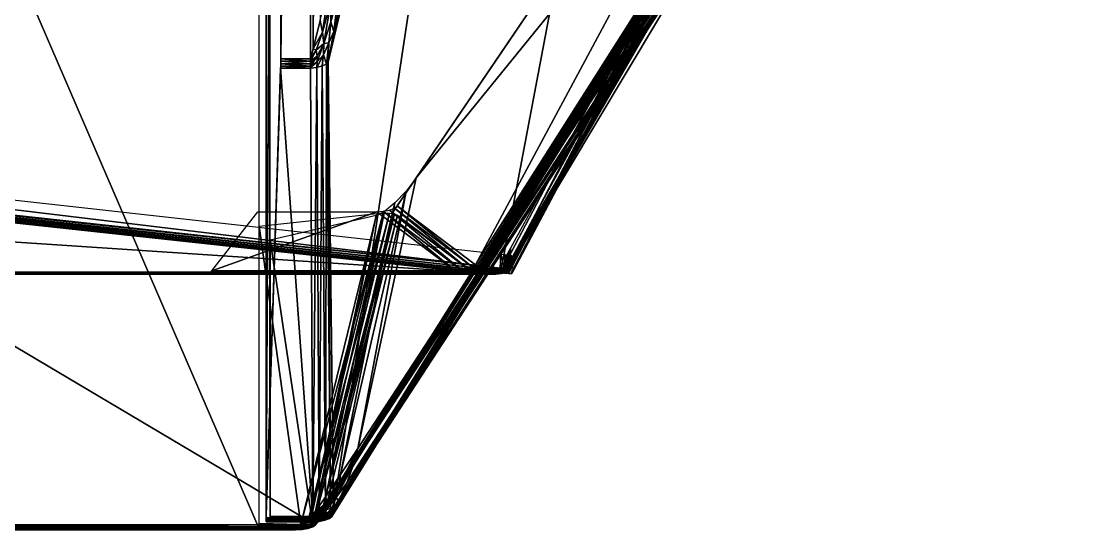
# Model space of a CAD drawing. Extents: x -683 to 86, y -225 to -3.
# Drawn here: x 47.05 to 86.01, y -225.09 to -206.26 of the extents above; entities that cross this region are included whole.
import ezdxf

# ---------------------------------------------------------------- set-up
doc = ezdxf.new("R2010")
doc.units = 0
doc.header["$MEASUREMENT"] = 0
doc.layers.get('0').update_dxf_attribs({"linetype": 'CONTINUOUS'})

msp = doc.modelspace()

# ---------------------------------------------------------------- linework, layer by layer
at = {"color": 252}
for points in [[(83.98, -114.373, 66.907), (8.074, -114.373, 91.543), (7.259, -209.347, 91.808)], [(83.98, -114.373, 66.907), (7.259, -209.347, 91.808), (64.808, -215.576, 73.13)], [(64.808, -215.576, 73.13), (83.98, -179.035, 66.907), (83.98, -114.373, 66.907)], [(83.659, -184.466, 31.889), (86.006, -179.413, 61.153), (65.117, -215.421, 66.194)], [(84.54, -179.26, 63.367), (65.165, -215.148, 66.538), (85.884, -179.371, 61.528)], [(80.405, -184.496, 28.517), (63.88, -215.277, 31.032), (60.979, -213.096, 27.906)], [(80.405, -184.496, 28.517), (83.46, -184.496, 31.516), (63.88, -215.277, 31.032)], [(83.659, -184.466, 31.889), (65.117, -215.421, 66.194), (64.032, -215.422, 31.395)], [(63.64, -215.55, 73.25), (7.622, -209.487, 91.431), (4.261, -211.61, 86.103)], [(7.622, -209.487, 91.431), (63.64, -215.55, 73.25), (63.986, -215.536, 73.228)], [(63.64, -215.55, 73.25), (4.261, -211.61, 86.103), (-63.207, -215.55, 78.981)], [(60.995, -213.441, 28.079), (63.755, -215.511, 31.045), (58.405, -224.028, 27.951)], [(64.419, -215.62, 66.416), (64.62, -215.62, 72.832), (-63.182, -215.62, 78.607)], [(36.898, -215.62, 59.987), (64.419, -215.62, 66.416), (-63.182, -215.62, 78.607)], [(36.898, -215.62, 59.987), (53.922, -215.62, 31.142), (64.419, -215.62, 66.416)], [(53.922, -215.62, 31.142), (63.317, -215.62, 31.378), (64.419, -215.62, 66.416)]]:
    msp.add_3dface(points, dxfattribs=at)
for points in [[(56.128, -224.788, 16.327), (56.129, -114.373, 16.232), (56.127, -224.771, 16.239)], [(56.127, -224.771, 16.239), (56.129, -114.373, 16.232), (56.13, -114.373, 16.136)], [(56.127, -224.771, 16.239), (56.13, -114.373, 16.136), (56.128, -224.721, 16.136)], [(56.272, -224.788, 26.812), (56.272, -114.373, 26.812), (56.128, -114.373, 16.327)], [(56.272, -224.788, 26.812), (56.128, -114.373, 16.327), (56.128, -224.788, 16.327)], [(56.128, -224.788, 16.327), (56.128, -114.373, 16.327), (56.129, -114.373, 16.232)], [(56.128, -224.721, 16.136), (56.13, -114.373, 16.136), (56.131, -114.373, 16.041)], [(56.128, -224.721, 16.136), (56.131, -114.373, 16.041), (56.13, -224.646, 16.033)], [(56.13, -224.646, 16.033), (56.131, -114.373, 16.041), (56.132, -114.373, 15.946)], [(56.13, -224.646, 16.033), (56.132, -114.373, 15.946), (56.132, -224.557, 15.946)], [(56.132, -224.557, 15.946), (56.132, -114.373, 15.946), (56.67, -114.373, 2.198)], [(56.132, -224.557, 15.946), (56.67, -114.373, 2.198), (56.67, -207.854, 2.198)], [(56.67, -207.651, 2.198), (56.67, -114.373, 2.198), (57.77, -114.373, 2.198)], [(56.67, -207.651, 2.198), (57.77, -114.373, 2.198), (57.77, -207.651, 2.198)], [(57.77, -207.651, 2.198), (57.77, -114.373, 2.198), (58.039, -114.373, 2.199)], [(57.77, -207.651, 2.198), (58.039, -114.373, 2.199), (57.874, -207.283, 2.2)], [(57.874, -207.283, 2.2), (58.039, -114.373, 2.199), (58.357, -114.373, 2.204)], [(57.874, -207.283, 2.2), (58.357, -114.373, 2.204), (58.133, -206.235, 2.204)], [(65.788, -176.977, 2.601), (58.43, -207.779, 2.388), (58.629, -206.643, 2.323)], [(65.788, -176.977, 2.601), (58.629, -206.643, 2.323), (65.669, -176.905, 2.533)], [(65.669, -176.905, 2.533), (58.629, -206.643, 2.323), (58.797, -205.3, 2.267)], [(64.965, -215.591, 73.064), (83.98, -179.035, 66.907), (64.808, -215.576, 73.13)], [(64.965, -215.591, 73.064), (84.117, -179.089, 66.849), (83.98, -179.035, 66.907)], [(65.099, -215.601, 72.979), (84.117, -179.089, 66.849), (64.965, -215.591, 73.064)], [(65.099, -215.601, 72.979), (84.227, -179.151, 66.772), (84.117, -179.089, 66.849)], [(65.191, -215.603, 72.886), (84.227, -179.151, 66.772), (65.099, -215.601, 72.979)], [(65.191, -215.603, 72.886), (84.293, -179.211, 66.689), (84.227, -179.151, 66.772)], [(65.117, -215.421, 66.194), (86.006, -179.413, 61.153), (85.999, -179.405, 61.24)], [(65.117, -215.421, 66.194), (85.999, -179.405, 61.24), (65.146, -215.36, 66.273)], [(65.146, -215.36, 66.273), (85.999, -179.405, 61.24), (85.973, -179.394, 61.342)], [(65.146, -215.36, 66.273), (85.973, -179.394, 61.342), (65.165, -215.286, 66.366)], [(84.54, -179.26, 63.367), (65.175, -214.667, 66.907), (65.165, -215.148, 66.538)], [(65.172, -215.212, 66.459), (85.884, -179.371, 61.528), (65.165, -215.148, 66.538)], [(65.165, -215.286, 66.366), (85.973, -179.394, 61.342), (85.933, -179.382, 61.443)], [(65.165, -215.286, 66.366), (85.933, -179.382, 61.443), (65.172, -215.212, 66.459)], [(65.172, -215.212, 66.459), (85.933, -179.382, 61.443), (85.884, -179.371, 61.528)], [(65.226, -215.598, 72.801), (84.293, -179.211, 66.689), (65.191, -215.603, 72.886)], [(55.868, -225.052, 27.87), (55.868, -181.176, 27.87), (36.898, -181.176, 59.987)], [(84.643, -184.504, 27.311), (58.48, -224.591, 26.624), (84.686, -184.495, 27.238)], [(84.643, -184.504, 27.311), (58.805, -224.022, 26.704), (58.48, -224.591, 26.624)], [(83.477, -184.496, 16.944), (58.564, -224.59, 16.33), (58.597, -224.52, 16.244)], [(83.477, -184.496, 16.944), (58.597, -224.52, 16.244), (83.458, -184.48, 16.858)], [(83.458, -184.48, 16.858), (58.597, -224.52, 16.244), (58.619, -224.437, 16.143)], [(83.458, -184.48, 16.858), (58.619, -224.437, 16.143), (83.405, -184.46, 16.76)], [(83.405, -184.46, 16.76), (58.619, -224.437, 16.143), (58.627, -224.352, 16.043)], [(83.327, -184.438, 16.663), (58.62, -224.279, 15.959), (83.235, -184.417, 16.584)], [(83.327, -184.438, 16.663), (58.627, -224.352, 16.043), (58.62, -224.279, 15.959)], [(83.405, -184.46, 16.76), (58.627, -224.352, 16.043), (83.327, -184.438, 16.663)], [(84.517, -184.508, 27.373), (58.805, -224.022, 26.704), (84.643, -184.504, 27.311)], [(84.517, -184.508, 27.373), (59.118, -223.345, 26.772), (58.805, -224.022, 26.704)], [(84.327, -184.507, 27.414), (59.369, -222.663, 26.817), (59.118, -223.345, 26.772)], [(84.327, -184.507, 27.414), (59.118, -223.345, 26.772), (84.517, -184.508, 27.373)], [(84.102, -184.5, 27.428), (59.521, -222.079, 26.832), (59.369, -222.663, 26.817)], [(84.102, -184.5, 27.428), (59.369, -222.663, 26.817), (84.327, -184.507, 27.414)], [(60.829, -213.316, 27.901), (60.829, -213.316, 26.812), (80.54, -184.297, 27.432)], [(60.829, -213.316, 27.901), (80.54, -184.297, 27.432), (80.54, -184.297, 28.521)], [(83.534, -184.491, 31.6), (63.949, -215.312, 31.113), (63.88, -215.277, 31.032)], [(83.534, -184.491, 31.6), (63.88, -215.277, 31.032), (83.46, -184.496, 31.516)], [(83.597, -184.484, 31.701), (64.002, -215.353, 31.21), (63.949, -215.312, 31.113)], [(83.597, -184.484, 31.701), (63.949, -215.312, 31.113), (83.534, -184.491, 31.6)], [(83.641, -184.475, 31.802), (64.031, -215.391, 31.309), (64.002, -215.353, 31.21)], [(83.641, -184.475, 31.802), (64.002, -215.353, 31.21), (83.597, -184.484, 31.701)], [(83.659, -184.466, 31.889), (64.032, -215.422, 31.395), (64.031, -215.391, 31.309)], [(83.659, -184.466, 31.889), (64.031, -215.391, 31.309), (83.641, -184.475, 31.802)], [(58.907, -203.957, 2.23), (58.797, -205.3, 2.267), (58.53, -206.284, 2.254)], [(58.907, -203.957, 2.23), (58.53, -206.284, 2.254), (58.534, -205.49, 2.227)], [(58.509, -204.666, 2.21), (58.217, -206.667, 2.22), (58.133, -206.235, 2.204)], [(58.509, -204.666, 2.21), (58.534, -205.49, 2.227), (58.217, -206.667, 2.22)], [(58.534, -205.49, 2.227), (58.268, -207.093, 2.244), (58.217, -206.667, 2.22)], [(58.534, -205.49, 2.227), (58.53, -206.284, 2.254), (58.268, -207.093, 2.244)], [(58.629, -206.643, 2.323), (58.53, -206.284, 2.254), (58.797, -205.3, 2.267)], [(57.874, -207.283, 2.2), (58.133, -206.235, 2.204), (58.217, -206.667, 2.22)], [(58.451, -207.071, 2.299), (58.268, -207.093, 2.244), (58.53, -206.284, 2.254)], [(58.629, -206.643, 2.323), (58.451, -207.071, 2.299), (58.53, -206.284, 2.254)], [(57.874, -207.283, 2.2), (58.217, -206.667, 2.22), (57.975, -207.334, 2.216)], [(57.975, -207.334, 2.216), (58.217, -206.667, 2.22), (58.268, -207.093, 2.244)], [(58.43, -207.779, 2.388), (58.451, -207.071, 2.299), (58.629, -206.643, 2.323)], [(57.975, -207.334, 2.216), (58.268, -207.093, 2.244), (58.016, -207.553, 2.238)], [(58.021, -207.763, 2.276), (58.016, -207.553, 2.238), (58.268, -207.093, 2.244)], [(58.021, -207.763, 2.276), (58.268, -207.093, 2.244), (58.254, -207.509, 2.282)], [(58.358, -207.852, 2.352), (58.254, -207.509, 2.282), (58.451, -207.071, 2.299)], [(58.451, -207.071, 2.299), (58.254, -207.509, 2.282), (58.268, -207.093, 2.244)], [(58.43, -207.779, 2.388), (58.358, -207.852, 2.352), (58.451, -207.071, 2.299)], [(57.77, -207.651, 2.198), (57.874, -207.283, 2.2), (57.975, -207.334, 2.216)], [(57.77, -207.651, 2.198), (57.975, -207.334, 2.216), (57.77, -207.74, 2.208)], [(57.77, -207.74, 2.208), (57.975, -207.334, 2.216), (58.016, -207.553, 2.238)], [(57.77, -207.932, 2.276), (57.77, -207.839, 2.235), (58.016, -207.553, 2.238)], [(57.77, -207.932, 2.276), (58.016, -207.553, 2.238), (58.021, -207.763, 2.276)], [(57.77, -207.74, 2.208), (58.016, -207.553, 2.238), (57.77, -207.839, 2.235)], [(58.001, -207.974, 2.317), (58.021, -207.763, 2.276), (58.254, -207.509, 2.282)], [(58.001, -207.974, 2.317), (58.254, -207.509, 2.282), (58.207, -207.92, 2.327)], [(58.358, -207.852, 2.352), (58.207, -207.92, 2.327), (58.254, -207.509, 2.282)], [(57.77, -208.006, 2.324), (56.665, -208.006, 2.324), (56.667, -207.932, 2.276)], [(57.77, -207.932, 2.276), (56.667, -207.932, 2.276), (56.668, -207.839, 2.235)], [(57.77, -208.006, 2.324), (56.667, -207.932, 2.276), (57.77, -207.932, 2.276)], [(57.77, -207.839, 2.235), (56.668, -207.839, 2.235), (56.669, -207.74, 2.208)], [(57.77, -207.932, 2.276), (56.668, -207.839, 2.235), (57.77, -207.839, 2.235)], [(57.77, -207.74, 2.208), (56.669, -207.74, 2.208), (56.67, -207.651, 2.198)], [(57.77, -207.839, 2.235), (56.669, -207.74, 2.208), (57.77, -207.74, 2.208)], [(57.77, -207.74, 2.208), (56.67, -207.651, 2.198), (57.77, -207.651, 2.198)], [(57.77, -208.006, 2.324), (57.77, -207.932, 2.276), (58.021, -207.763, 2.276)], [(57.77, -208.006, 2.324), (58.021, -207.763, 2.276), (58.001, -207.974, 2.317)], [(58.001, -207.974, 2.317), (58.091, -224.574, 15.978), (57.853, -224.636, 16.011)], [(58.207, -207.92, 2.327), (58.091, -224.574, 15.978), (58.001, -207.974, 2.317)], [(58.207, -207.92, 2.327), (58.321, -224.484, 15.956), (58.091, -224.574, 15.978)], [(58.358, -207.852, 2.352), (58.321, -224.484, 15.956), (58.207, -207.92, 2.327)], [(58.358, -207.852, 2.352), (58.506, -224.381, 15.95), (58.321, -224.484, 15.956)], [(58.43, -207.779, 2.388), (58.506, -224.381, 15.95), (58.358, -207.852, 2.352)], [(58.43, -207.779, 2.388), (58.62, -224.279, 15.959), (58.506, -224.381, 15.95)], [(64.8, -215.407, 73.015), (8.271, -208.609, 91.401), (7.818, -209.204, 91.608)], [(64.8, -215.407, 73.015), (64.818, -214.895, 72.655), (8.271, -208.609, 91.401)], [(7.622, -209.487, 91.431), (63.986, -215.536, 73.228), (7.723, -209.444, 91.496)], [(7.723, -209.444, 91.496), (64.328, -215.504, 73.175), (7.796, -209.375, 91.552)], [(7.723, -209.444, 91.496), (63.986, -215.536, 73.228), (64.328, -215.504, 73.175)], [(7.796, -209.375, 91.552), (64.614, -215.459, 73.101), (7.829, -209.29, 91.592)], [(7.796, -209.375, 91.552), (64.328, -215.504, 73.175), (64.614, -215.459, 73.101)], [(7.829, -209.29, 91.592), (64.8, -215.407, 73.015), (7.818, -209.204, 91.608)], [(7.829, -209.29, 91.592), (64.614, -215.459, 73.101), (64.8, -215.407, 73.015)], [(59.521, -222.079, 26.832), (61.69, -212.058, 26.824), (61.313, -212.55, 26.819)], [(59.521, -222.079, 26.832), (61.313, -212.55, 26.819), (58.888, -223.038, 26.819)], [(58.888, -223.038, 26.819), (61.313, -212.55, 26.819), (60.899, -212.989, 26.815)], [(58.888, -223.038, 26.819), (60.899, -212.989, 26.815), (58.339, -223.851, 26.81)], [(58.339, -223.851, 26.81), (60.899, -212.989, 26.815), (60.511, -213.308, 26.813)], [(54.123, -215.503, 30.8), (55.817, -213.316, 27.93), (60.225, -213.316, 27.905)], [(54.123, -215.503, 30.8), (60.225, -213.316, 27.905), (63.133, -215.507, 31.024)], [(57.417, -224.883, 27.792), (55.868, -213.85, 27.87), (60.223, -213.381, 27.897)], [(60.467, -213.366, 27.912), (57.703, -224.688, 27.796), (57.417, -224.883, 27.792)], [(60.467, -213.366, 27.912), (57.417, -224.883, 27.792), (60.223, -213.381, 27.897)], [(60.7, -213.372, 27.952), (57.703, -224.688, 27.796), (60.467, -213.366, 27.912)], [(60.7, -213.372, 27.952), (57.991, -224.458, 27.828), (57.703, -224.688, 27.796)], [(57.957, -224.395, 26.808), (60.208, -213.458, 26.812), (57.802, -224.586, 26.812)], [(58.339, -223.851, 26.81), (60.511, -213.308, 26.813), (57.957, -224.395, 26.808)], [(57.957, -224.395, 26.808), (60.511, -213.308, 26.813), (60.208, -213.458, 26.812)], [(60.885, -213.398, 28.011), (57.991, -224.458, 27.828), (60.7, -213.372, 27.952)], [(60.885, -213.398, 28.011), (58.237, -224.226, 27.883), (57.991, -224.458, 27.828)], [(60.995, -213.441, 28.079), (58.237, -224.226, 27.883), (60.885, -213.398, 28.011)], [(60.995, -213.441, 28.079), (58.405, -224.028, 27.951), (58.237, -224.226, 27.883)], [(63.133, -215.507, 31.024), (60.225, -213.316, 27.905), (60.467, -213.299, 27.904)], [(63.359, -215.474, 31.008), (60.467, -213.299, 27.904), (60.696, -213.252, 27.903)], [(63.133, -215.507, 31.024), (60.467, -213.299, 27.904), (63.359, -215.474, 31.008)], [(63.58, -215.419, 31.004), (60.696, -213.252, 27.903), (60.876, -213.18, 27.904)], [(63.359, -215.474, 31.008), (60.696, -213.252, 27.903), (63.58, -215.419, 31.004)], [(63.763, -215.35, 31.012), (60.876, -213.18, 27.904), (60.979, -213.096, 27.906)], [(63.58, -215.419, 31.004), (60.876, -213.18, 27.904), (63.763, -215.35, 31.012)], [(63.763, -215.35, 31.012), (60.979, -213.096, 27.906), (63.88, -215.277, 31.032)], [(57.417, -224.883, 27.792), (55.868, -224.848, 27.87), (55.868, -213.85, 27.87)], [(64.96, -215.404, 72.931), (64.818, -214.895, 72.655), (64.8, -215.407, 73.015)], [(64.96, -215.404, 72.931), (64.976, -214.913, 72.584), (64.818, -214.895, 72.655)], [(65.095, -215.405, 72.825), (64.976, -214.913, 72.584), (64.96, -215.404, 72.931)], [(65.095, -215.405, 72.825), (65.108, -214.928, 72.488), (64.976, -214.913, 72.584)], [(65.02, -215.417, 66.816), (65.034, -214.941, 67.181), (65.223, -214.941, 72.279)], [(65.02, -215.417, 66.816), (65.223, -214.941, 72.279), (65.212, -215.417, 72.616)], [(65.034, -214.941, 67.181), (65.02, -215.417, 66.816), (65.03, -215.355, 66.751)], [(65.034, -214.941, 67.181), (65.03, -215.355, 66.751), (65.042, -214.92, 67.085)], [(65.042, -214.92, 67.085), (65.03, -215.355, 66.751), (65.061, -215.282, 66.676)], [(65.042, -214.92, 67.085), (65.061, -215.282, 66.676), (65.072, -214.861, 66.999)], [(65.072, -214.861, 66.999), (65.061, -215.282, 66.676), (65.108, -215.209, 66.601)], [(65.072, -214.861, 66.999), (65.108, -215.209, 66.601), (65.119, -214.772, 66.937)], [(65.183, -215.409, 72.714), (65.108, -214.928, 72.488), (65.095, -215.405, 72.825)], [(65.119, -214.772, 66.937), (65.108, -215.209, 66.601), (65.165, -215.148, 66.538)], [(65.183, -215.409, 72.714), (65.195, -214.938, 72.38), (65.108, -214.928, 72.488)], [(65.119, -214.772, 66.937), (65.165, -215.148, 66.538), (65.175, -214.667, 66.907)], [(65.212, -215.417, 72.616), (65.195, -214.938, 72.38), (65.183, -215.409, 72.714)], [(65.212, -215.417, 72.616), (65.223, -214.941, 72.279), (65.195, -214.938, 72.38)], [(63.359, -215.474, 31.008), (63.58, -215.419, 31.004), (63.653, -215.474, 31.103)], [(63.763, -215.35, 31.012), (63.653, -215.474, 31.103), (63.58, -215.419, 31.004)], [(63.763, -215.35, 31.012), (63.816, -215.401, 31.11), (63.653, -215.474, 31.103)], [(63.816, -215.401, 31.11), (63.713, -215.519, 31.201), (63.653, -215.474, 31.103)], [(63.816, -215.401, 31.11), (63.874, -215.444, 31.205), (63.713, -215.519, 31.201)], [(63.88, -215.277, 31.032), (63.816, -215.401, 31.11), (63.763, -215.35, 31.012)], [(63.88, -215.277, 31.032), (63.949, -215.312, 31.113), (63.816, -215.401, 31.11)], [(63.949, -215.312, 31.113), (63.874, -215.444, 31.205), (63.816, -215.401, 31.11)], [(63.949, -215.312, 31.113), (64.002, -215.353, 31.21), (63.874, -215.444, 31.205)], [(64.031, -215.391, 31.309), (63.874, -215.444, 31.205), (64.002, -215.353, 31.21)], [(64.031, -215.391, 31.309), (63.903, -215.474, 31.299), (63.874, -215.444, 31.205)], [(64.032, -215.422, 31.395), (63.903, -215.474, 31.299), (64.031, -215.391, 31.309)], [(64.8, -215.407, 73.015), (64.614, -215.459, 73.101), (64.803, -215.472, 73)], [(64.8, -215.407, 73.015), (64.803, -215.472, 73), (64.96, -215.404, 72.931)], [(64.96, -215.404, 72.931), (64.803, -215.472, 73), (64.984, -215.482, 72.895)], [(64.96, -215.404, 72.931), (64.984, -215.482, 72.895), (65.095, -215.405, 72.825)], [(65.02, -215.417, 66.816), (64.972, -215.495, 66.724), (64.981, -215.449, 66.639)], [(65.165, -215.495, 72.665), (64.972, -215.495, 66.724), (65.02, -215.417, 66.816)], [(65.09, -215.31, 66.507), (65.024, -215.39, 66.567), (64.981, -215.48, 66.467)], [(65.09, -215.31, 66.507), (64.981, -215.48, 66.467), (65.069, -215.392, 66.413)], [(65.02, -215.417, 66.816), (64.981, -215.449, 66.639), (65.03, -215.355, 66.751)], [(65.03, -215.355, 66.751), (64.981, -215.449, 66.639), (65.024, -215.39, 66.567)], [(64.981, -215.449, 66.639), (64.981, -215.48, 66.467), (65.024, -215.39, 66.567)], [(65.04, -215.451, 66.328), (65.069, -215.392, 66.413), (64.981, -215.48, 66.467)], [(65.183, -215.409, 72.714), (65.095, -215.405, 72.825), (64.984, -215.482, 72.895)], [(65.183, -215.409, 72.714), (64.984, -215.482, 72.895), (65.084, -215.49, 72.784)], [(65.165, -215.495, 72.665), (65.02, -215.417, 66.816), (65.212, -215.417, 72.616)], [(65.108, -215.209, 66.601), (65.061, -215.282, 66.676), (65.024, -215.39, 66.567)], [(65.108, -215.209, 66.601), (65.024, -215.39, 66.567), (65.09, -215.31, 66.507)], [(65.03, -215.355, 66.751), (65.024, -215.39, 66.567), (65.061, -215.282, 66.676)], [(65.117, -215.421, 66.194), (65.146, -215.36, 66.273), (65.04, -215.451, 66.328)], [(65.146, -215.36, 66.273), (65.069, -215.392, 66.413), (65.04, -215.451, 66.328)], [(65.172, -215.212, 66.459), (65.09, -215.31, 66.507), (65.069, -215.392, 66.413)], [(65.172, -215.212, 66.459), (65.069, -215.392, 66.413), (65.165, -215.286, 66.366)], [(65.146, -215.36, 66.273), (65.165, -215.286, 66.366), (65.069, -215.392, 66.413)], [(65.212, -215.417, 72.616), (65.183, -215.409, 72.714), (65.084, -215.49, 72.784)], [(65.212, -215.417, 72.616), (65.084, -215.49, 72.784), (65.165, -215.495, 72.665)], [(65.165, -215.148, 66.538), (65.108, -215.209, 66.601), (65.09, -215.31, 66.507)], [(65.165, -215.148, 66.538), (65.09, -215.31, 66.507), (65.172, -215.212, 66.459)], [(-63.2, -215.577, 78.897), (63.64, -215.55, 73.25), (-63.207, -215.55, 78.981)], [(-63.2, -215.577, 78.897), (63.865, -215.577, 73.156), (63.64, -215.55, 73.25)], [(-63.193, -215.599, 78.797), (64.131, -215.599, 73.043), (63.865, -215.577, 73.156)], [(-63.187, -215.615, 78.695), (64.131, -215.599, 73.043), (-63.193, -215.599, 78.797)], [(-63.187, -215.615, 78.695), (64.396, -215.615, 72.93), (64.131, -215.599, 73.043)], [(-63.182, -215.62, 78.607), (64.396, -215.615, 72.93), (-63.187, -215.615, 78.695)], [(-63.182, -215.62, 78.607), (64.62, -215.62, 72.832), (64.396, -215.615, 72.93)], [(63.317, -215.62, 31.378), (53.922, -215.62, 31.142), (53.971, -215.611, 31.058)], [(63.276, -215.611, 31.292), (53.971, -215.611, 31.058), (54.027, -215.586, 30.964)], [(63.317, -215.62, 31.378), (53.971, -215.611, 31.058), (63.276, -215.611, 31.292)], [(63.226, -215.587, 31.194), (54.027, -215.586, 30.964), (54.08, -215.548, 30.873)], [(63.276, -215.611, 31.292), (54.027, -215.586, 30.964), (63.226, -215.587, 31.194)], [(63.176, -215.55, 31.1), (54.08, -215.548, 30.873), (54.123, -215.503, 30.8)], [(63.226, -215.587, 31.194), (54.08, -215.548, 30.873), (63.176, -215.55, 31.1)], [(63.176, -215.55, 31.1), (54.123, -215.503, 30.8), (63.133, -215.507, 31.024)], [(63.78, -215.62, 31.398), (57.958, -224.903, 28.027), (58.108, -224.705, 28.008)], [(63.78, -215.62, 31.398), (58.108, -224.705, 28.008), (63.815, -215.612, 31.311)], [(63.815, -215.612, 31.311), (58.108, -224.705, 28.008), (58.246, -224.47, 27.987)], [(63.815, -215.612, 31.311), (58.246, -224.47, 27.987), (63.822, -215.588, 31.213)], [(63.822, -215.588, 31.213), (58.246, -224.47, 27.987), (58.351, -224.232, 27.967)], [(63.822, -215.588, 31.213), (58.351, -224.232, 27.967), (63.801, -215.553, 31.12)], [(63.801, -215.553, 31.12), (58.351, -224.232, 27.967), (58.405, -224.028, 27.951)], [(63.801, -215.553, 31.12), (58.405, -224.028, 27.951), (63.755, -215.511, 31.045)], [(63.133, -215.507, 31.024), (63.359, -215.474, 31.008), (63.431, -215.519, 31.104)], [(63.133, -215.507, 31.024), (63.431, -215.519, 31.104), (63.176, -215.55, 31.1)], [(63.176, -215.55, 31.1), (63.431, -215.519, 31.104), (63.486, -215.561, 31.197)], [(63.176, -215.55, 31.1), (63.486, -215.561, 31.197), (63.226, -215.587, 31.194)], [(63.276, -215.611, 31.292), (63.226, -215.587, 31.194), (63.486, -215.561, 31.197)], [(63.276, -215.611, 31.292), (63.486, -215.561, 31.197), (63.527, -215.584, 31.29)], [(63.317, -215.62, 31.378), (63.276, -215.611, 31.292), (63.527, -215.584, 31.29)], [(63.317, -215.62, 31.378), (63.527, -215.584, 31.29), (63.552, -215.605, 31.382)], [(64.419, -215.62, 66.416), (63.317, -215.62, 31.378), (63.552, -215.605, 31.382)], [(63.359, -215.474, 31.008), (63.653, -215.474, 31.103), (63.431, -215.519, 31.104)], [(63.431, -215.519, 31.104), (63.653, -215.474, 31.103), (63.713, -215.519, 31.201)], [(63.431, -215.519, 31.104), (63.713, -215.519, 31.201), (63.486, -215.561, 31.197)], [(63.527, -215.584, 31.29), (63.486, -215.561, 31.197), (63.713, -215.519, 31.201)], [(63.527, -215.584, 31.29), (63.713, -215.519, 31.201), (63.748, -215.545, 31.295)], [(63.552, -215.605, 31.382), (63.527, -215.584, 31.29), (63.748, -215.545, 31.295)], [(63.552, -215.605, 31.382), (63.748, -215.545, 31.295), (63.77, -215.562, 31.386)], [(64.651, -215.605, 66.365), (63.552, -215.605, 31.382), (63.77, -215.562, 31.386)], [(64.419, -215.62, 66.416), (63.552, -215.605, 31.382), (64.651, -215.605, 66.365)], [(63.64, -215.55, 73.25), (64.265, -215.558, 73.113), (63.986, -215.536, 73.228)], [(63.64, -215.55, 73.25), (63.865, -215.577, 73.156), (64.265, -215.558, 73.113)], [(63.903, -215.474, 31.299), (63.713, -215.519, 31.201), (63.874, -215.444, 31.205)], [(63.903, -215.474, 31.299), (63.748, -215.545, 31.295), (63.713, -215.519, 31.201)], [(63.939, -215.498, 31.391), (63.748, -215.545, 31.295), (63.903, -215.474, 31.299)], [(63.939, -215.498, 31.391), (63.77, -215.562, 31.386), (63.748, -215.545, 31.295)], [(64.865, -215.562, 66.304), (63.77, -215.562, 31.386), (63.939, -215.498, 31.391)], [(64.651, -215.605, 66.365), (63.77, -215.562, 31.386), (64.865, -215.562, 66.304)], [(63.865, -215.577, 73.156), (64.502, -215.58, 73.004), (64.265, -215.558, 73.113)], [(63.865, -215.577, 73.156), (64.131, -215.599, 73.043), (64.502, -215.58, 73.004)], [(64.032, -215.422, 31.395), (63.939, -215.498, 31.391), (63.903, -215.474, 31.299)], [(64.865, -215.562, 66.304), (63.939, -215.498, 31.391), (65.029, -215.497, 66.244)], [(63.986, -215.536, 73.228), (64.589, -215.527, 73.067), (64.328, -215.504, 73.175)], [(63.986, -215.536, 73.228), (64.265, -215.558, 73.113), (64.589, -215.527, 73.067)], [(65.029, -215.497, 66.244), (64.032, -215.422, 31.395), (65.117, -215.421, 66.194)], [(64.396, -215.615, 72.93), (64.502, -215.58, 73.004), (64.131, -215.599, 73.043)], [(64.265, -215.558, 73.113), (64.808, -215.546, 72.957), (64.589, -215.527, 73.067)], [(64.265, -215.558, 73.113), (64.502, -215.58, 73.004), (64.808, -215.546, 72.957)], [(64.614, -215.459, 73.101), (64.328, -215.504, 73.175), (64.589, -215.527, 73.067)], [(64.396, -215.615, 72.93), (64.688, -215.591, 72.892), (64.502, -215.58, 73.004)], [(64.62, -215.62, 72.832), (64.688, -215.591, 72.892), (64.396, -215.615, 72.93)], [(64.419, -215.62, 66.416), (64.651, -215.605, 66.365), (64.793, -215.573, 66.446)], [(64.419, -215.62, 66.416), (64.793, -215.573, 66.446), (64.647, -215.605, 66.507)], [(64.62, -215.62, 72.832), (64.419, -215.62, 66.416), (64.647, -215.605, 66.507)], [(64.688, -215.591, 72.892), (64.808, -215.546, 72.957), (64.502, -215.58, 73.004)], [(64.614, -215.459, 73.101), (64.589, -215.527, 73.067), (64.803, -215.472, 73)], [(64.803, -215.472, 73), (64.589, -215.527, 73.067), (64.808, -215.546, 72.957)], [(64.62, -215.62, 72.832), (64.845, -215.605, 72.782), (64.688, -215.591, 72.892)], [(64.62, -215.62, 72.832), (64.647, -215.605, 66.507), (64.845, -215.605, 72.782)], [(64.647, -215.605, 66.507), (64.793, -215.573, 66.446), (64.907, -215.53, 66.537)], [(64.647, -215.605, 66.507), (64.907, -215.53, 66.537), (64.841, -215.561, 66.615)], [(64.845, -215.605, 72.782), (64.647, -215.605, 66.507), (64.841, -215.561, 66.615)], [(64.651, -215.605, 66.365), (64.865, -215.562, 66.304), (64.926, -215.53, 66.382)], [(64.651, -215.605, 66.365), (64.926, -215.53, 66.382), (64.793, -215.573, 66.446)], [(64.688, -215.591, 72.892), (64.943, -215.555, 72.841), (64.808, -215.546, 72.957)], [(64.845, -215.605, 72.782), (64.943, -215.555, 72.841), (64.688, -215.591, 72.892)], [(64.793, -215.573, 66.446), (64.926, -215.53, 66.382), (64.981, -215.48, 66.467)], [(64.793, -215.573, 66.446), (64.981, -215.48, 66.467), (64.907, -215.53, 66.537)], [(64.803, -215.472, 73), (64.808, -215.546, 72.957), (64.984, -215.482, 72.895)], [(65.084, -215.49, 72.784), (64.984, -215.482, 72.895), (64.808, -215.546, 72.957)], [(65.084, -215.49, 72.784), (64.808, -215.546, 72.957), (64.943, -215.555, 72.841)], [(64.972, -215.495, 66.724), (64.841, -215.561, 66.615), (64.907, -215.53, 66.537)], [(65.036, -215.561, 72.724), (64.841, -215.561, 66.615), (64.972, -215.495, 66.724)], [(64.845, -215.605, 72.782), (64.841, -215.561, 66.615), (65.036, -215.561, 72.724)], [(64.845, -215.605, 72.782), (65.036, -215.561, 72.724), (64.943, -215.555, 72.841)], [(65.029, -215.497, 66.244), (64.926, -215.53, 66.382), (64.865, -215.562, 66.304)], [(64.972, -215.495, 66.724), (64.907, -215.53, 66.537), (64.981, -215.449, 66.639)], [(64.981, -215.449, 66.639), (64.907, -215.53, 66.537), (64.981, -215.48, 66.467)], [(65.029, -215.497, 66.244), (65.04, -215.451, 66.328), (64.926, -215.53, 66.382)], [(65.04, -215.451, 66.328), (64.981, -215.48, 66.467), (64.926, -215.53, 66.382)], [(65.165, -215.495, 72.665), (65.084, -215.49, 72.784), (64.943, -215.555, 72.841)], [(65.165, -215.495, 72.665), (64.943, -215.555, 72.841), (65.036, -215.561, 72.724)], [(65.036, -215.561, 72.724), (64.972, -215.495, 66.724), (65.165, -215.495, 72.665)], [(65.117, -215.421, 66.194), (65.04, -215.451, 66.328), (65.029, -215.497, 66.244)], [(59.521, -222.079, 26.832), (58.888, -223.038, 26.819), (58.819, -223.473, 26.799)], [(59.521, -222.079, 26.832), (58.819, -223.473, 26.799), (59.369, -222.663, 26.817)], [(59.369, -222.663, 26.817), (58.819, -223.473, 26.799), (58.727, -223.885, 26.764)], [(59.369, -222.663, 26.817), (58.727, -223.885, 26.764), (59.118, -223.345, 26.772)], [(58.888, -223.038, 26.819), (58.339, -223.851, 26.81), (58.366, -224.096, 26.792)], [(58.888, -223.038, 26.819), (58.366, -224.096, 26.792), (58.819, -223.473, 26.799)], [(58.819, -223.473, 26.799), (58.366, -224.096, 26.792), (58.364, -224.328, 26.759)], [(58.819, -223.473, 26.799), (58.364, -224.328, 26.759), (58.727, -223.885, 26.764)], [(58.805, -224.022, 26.704), (59.118, -223.345, 26.772), (58.727, -223.885, 26.764)], [(57.957, -224.395, 26.808), (58.366, -224.096, 26.792), (58.339, -223.851, 26.81)], [(58.563, -224.281, 26.701), (58.727, -223.885, 26.764), (58.364, -224.328, 26.759)], [(58.805, -224.022, 26.704), (58.727, -223.885, 26.764), (58.563, -224.281, 26.701)], [(58.237, -224.226, 27.883), (58.137, -224.472, 27.898), (57.914, -224.672, 27.843)], [(58.237, -224.226, 27.883), (57.914, -224.672, 27.843), (57.991, -224.458, 27.828)], [(57.957, -224.395, 26.808), (58.046, -224.448, 26.79), (58.366, -224.096, 26.792)], [(58.04, -224.679, 26.696), (58.304, -224.536, 26.698), (58.364, -224.328, 26.759)], [(58.04, -224.679, 26.696), (58.364, -224.328, 26.759), (58.059, -224.577, 26.757)], [(58.046, -224.448, 26.79), (58.364, -224.328, 26.759), (58.366, -224.096, 26.792)], [(58.046, -224.448, 26.79), (58.059, -224.577, 26.757), (58.364, -224.328, 26.759)], [(58.351, -224.232, 27.967), (58.246, -224.47, 27.987), (58.053, -224.678, 27.923)], [(58.351, -224.232, 27.967), (58.053, -224.678, 27.923), (58.137, -224.472, 27.898)], [(58.405, -224.028, 27.951), (58.351, -224.232, 27.967), (58.137, -224.472, 27.898)], [(58.405, -224.028, 27.951), (58.137, -224.472, 27.898), (58.237, -224.226, 27.883)], [(58.385, -224.666, 26.623), (58.563, -224.281, 26.701), (58.304, -224.536, 26.698)], [(58.563, -224.281, 26.701), (58.364, -224.328, 26.759), (58.304, -224.536, 26.698)], [(58.48, -224.591, 26.624), (58.563, -224.281, 26.701), (58.385, -224.666, 26.623)], [(58.48, -224.591, 26.624), (58.805, -224.022, 26.704), (58.563, -224.281, 26.701)], [(58.627, -224.352, 16.043), (58.619, -224.437, 16.143), (58.481, -224.555, 16.143)], [(58.627, -224.352, 16.043), (58.481, -224.555, 16.143), (58.485, -224.475, 16.048)], [(58.62, -224.279, 15.959), (58.627, -224.352, 16.043), (58.485, -224.475, 16.048)], [(58.62, -224.279, 15.959), (58.485, -224.475, 16.048), (58.506, -224.381, 15.95)], [(56.128, -224.694, 16.073), (57.852, -224.744, 16.155), (56.127, -224.744, 16.155)], [(56.127, -224.744, 16.155), (57.852, -224.744, 16.155), (57.852, -224.777, 16.244)], [(56.127, -224.744, 16.155), (57.852, -224.777, 16.244), (56.127, -224.777, 16.244)], [(56.13, -224.636, 16.011), (57.853, -224.694, 16.073), (56.128, -224.694, 16.073)], [(56.128, -224.694, 16.073), (57.853, -224.694, 16.073), (57.852, -224.744, 16.155)], [(56.13, -224.636, 16.011), (57.853, -224.636, 16.011), (57.853, -224.694, 16.073)], [(56.271, -224.773, 26.694), (57.771, -224.773, 26.694), (57.782, -224.729, 26.756)], [(56.271, -224.773, 26.694), (57.782, -224.729, 26.756), (56.272, -224.729, 26.756)], [(56.272, -224.663, 26.797), (57.793, -224.663, 26.797), (57.802, -224.586, 26.812)], [(56.272, -224.663, 26.797), (57.802, -224.586, 26.812), (56.272, -224.586, 26.812)], [(56.272, -224.729, 26.756), (57.782, -224.729, 26.756), (57.793, -224.663, 26.797)], [(56.272, -224.729, 26.756), (57.793, -224.663, 26.797), (56.272, -224.663, 26.797)], [(57.417, -224.883, 27.792), (57.703, -224.688, 27.796), (57.643, -224.828, 27.821)], [(57.703, -224.688, 27.796), (57.914, -224.672, 27.843), (57.643, -224.828, 27.821)], [(57.643, -224.828, 27.821), (57.914, -224.672, 27.843), (57.836, -224.852, 27.874)], [(57.703, -224.688, 27.796), (57.991, -224.458, 27.828), (57.914, -224.672, 27.843)], [(57.762, -224.788, 26.621), (57.997, -224.773, 26.622), (58.04, -224.679, 26.696)], [(57.762, -224.788, 26.621), (58.04, -224.679, 26.696), (57.771, -224.773, 26.694)], [(57.771, -224.773, 26.694), (58.04, -224.679, 26.696), (58.059, -224.577, 26.757)], [(57.771, -224.773, 26.694), (58.059, -224.577, 26.757), (57.782, -224.729, 26.756)], [(57.793, -224.663, 26.797), (57.782, -224.729, 26.756), (58.059, -224.577, 26.757)], [(57.802, -224.586, 26.812), (57.793, -224.663, 26.797), (58.046, -224.448, 26.79)], [(57.793, -224.663, 26.797), (58.059, -224.577, 26.757), (58.046, -224.448, 26.79)], [(57.802, -224.586, 26.812), (58.046, -224.448, 26.79), (57.957, -224.395, 26.808)], [(58.137, -224.472, 27.898), (58.053, -224.678, 27.923), (57.836, -224.852, 27.874)], [(58.137, -224.472, 27.898), (57.836, -224.852, 27.874), (57.914, -224.672, 27.843)], [(57.947, -224.839, 27.967), (57.836, -224.852, 27.874), (58.053, -224.678, 27.923)], [(57.853, -224.694, 16.073), (58.098, -224.709, 16.149), (57.852, -224.744, 16.155)], [(57.852, -224.777, 16.244), (57.852, -224.744, 16.155), (58.098, -224.709, 16.149)], [(57.852, -224.777, 16.244), (58.098, -224.709, 16.149), (58.096, -224.745, 16.238)], [(57.852, -224.788, 16.327), (57.852, -224.777, 16.244), (58.096, -224.745, 16.238)], [(57.852, -224.788, 16.327), (58.096, -224.745, 16.238), (58.086, -224.773, 16.328)], [(57.853, -224.636, 16.011), (58.091, -224.574, 15.978), (58.099, -224.644, 16.064)], [(57.853, -224.636, 16.011), (58.099, -224.644, 16.064), (57.853, -224.694, 16.073)], [(57.853, -224.694, 16.073), (58.099, -224.644, 16.064), (58.098, -224.709, 16.149)], [(58.108, -224.705, 28.008), (57.947, -224.839, 27.967), (58.053, -224.678, 27.923)], [(57.958, -224.903, 28.027), (57.947, -224.839, 27.967), (58.108, -224.705, 28.008)], [(57.997, -224.773, 26.622), (58.216, -224.73, 26.623), (58.304, -224.536, 26.698)], [(57.997, -224.773, 26.622), (58.304, -224.536, 26.698), (58.04, -224.679, 26.696)], [(58.304, -224.73, 16.328), (58.216, -224.73, 26.623), (57.997, -224.773, 26.622)], [(58.304, -224.73, 16.328), (57.997, -224.773, 26.622), (58.086, -224.773, 16.328)], [(58.108, -224.705, 28.008), (58.053, -224.678, 27.923), (58.246, -224.47, 27.987)], [(58.086, -224.773, 16.328), (58.096, -224.745, 16.238), (58.311, -224.699, 16.237)], [(58.086, -224.773, 16.328), (58.311, -224.699, 16.237), (58.304, -224.73, 16.328)], [(58.091, -224.574, 15.978), (58.321, -224.484, 15.956), (58.319, -224.576, 16.051)], [(58.091, -224.574, 15.978), (58.319, -224.576, 16.051), (58.099, -224.644, 16.064)], [(58.096, -224.745, 16.238), (58.098, -224.709, 16.149), (58.316, -224.653, 16.145)], [(58.096, -224.745, 16.238), (58.316, -224.653, 16.145), (58.311, -224.699, 16.237)], [(58.099, -224.644, 16.064), (58.316, -224.653, 16.145), (58.098, -224.709, 16.149)], [(58.099, -224.644, 16.064), (58.319, -224.576, 16.051), (58.316, -224.653, 16.145)], [(58.385, -224.666, 26.623), (58.304, -224.536, 26.698), (58.216, -224.73, 26.623)], [(58.472, -224.666, 16.329), (58.385, -224.666, 26.623), (58.216, -224.73, 26.623)], [(58.472, -224.666, 16.329), (58.216, -224.73, 26.623), (58.304, -224.73, 16.328)], [(58.472, -224.666, 16.329), (58.304, -224.73, 16.328), (58.311, -224.699, 16.237)], [(58.472, -224.666, 16.329), (58.311, -224.699, 16.237), (58.468, -224.616, 16.237)], [(58.468, -224.616, 16.237), (58.311, -224.699, 16.237), (58.316, -224.653, 16.145)], [(58.485, -224.475, 16.048), (58.481, -224.555, 16.143), (58.316, -224.653, 16.145)], [(58.485, -224.475, 16.048), (58.316, -224.653, 16.145), (58.319, -224.576, 16.051)], [(58.468, -224.616, 16.237), (58.316, -224.653, 16.145), (58.481, -224.555, 16.143)], [(58.506, -224.381, 15.95), (58.485, -224.475, 16.048), (58.319, -224.576, 16.051)], [(58.506, -224.381, 15.95), (58.319, -224.576, 16.051), (58.321, -224.484, 15.956)], [(58.564, -224.59, 16.33), (58.48, -224.591, 26.624), (58.385, -224.666, 26.623)], [(58.564, -224.59, 16.33), (58.385, -224.666, 26.623), (58.472, -224.666, 16.329)], [(58.564, -224.59, 16.33), (58.468, -224.616, 16.237), (58.597, -224.52, 16.244)], [(58.597, -224.52, 16.244), (58.468, -224.616, 16.237), (58.481, -224.555, 16.143)], [(58.564, -224.59, 16.33), (58.472, -224.666, 16.329), (58.468, -224.616, 16.237)], [(58.597, -224.52, 16.244), (58.481, -224.555, 16.143), (58.619, -224.437, 16.143)], [(57.453, -225.075, 28.003), (38.496, -225.077, 61.426), (38.369, -225.088, 61.229)], [(57.453, -225.075, 28.003), (38.369, -225.088, 61.229), (57.219, -225.084, 27.991)], [(57.675, -225.037, 28.014), (38.59, -225.037, 61.654), (38.496, -225.077, 61.426)], [(57.675, -225.037, 28.014), (38.496, -225.077, 61.426), (57.453, -225.075, 28.003)], [(57.853, -224.977, 28.022), (38.635, -224.975, 61.879), (38.59, -225.037, 61.654)], [(57.853, -224.977, 28.022), (38.59, -225.037, 61.654), (57.675, -225.037, 28.014)], [(57.958, -224.903, 28.027), (38.625, -224.9, 62.067), (38.635, -224.975, 61.879)], [(57.958, -224.903, 28.027), (38.635, -224.975, 61.879), (57.853, -224.977, 28.022)], [(55.796, -225.036, 27.993), (57.219, -225.084, 27.991), (55.751, -225.052, 28.069)], [(55.834, -224.992, 27.928), (57.244, -225.069, 27.916), (55.796, -225.036, 27.993)], [(55.796, -225.036, 27.993), (57.244, -225.069, 27.916), (57.219, -225.084, 27.991)], [(55.859, -224.926, 27.885), (57.29, -225.025, 27.852), (55.834, -224.992, 27.928)], [(55.834, -224.992, 27.928), (57.29, -225.025, 27.852), (57.244, -225.069, 27.916)], [(55.868, -224.848, 27.87), (57.351, -224.96, 27.808), (55.859, -224.926, 27.885)], [(55.859, -224.926, 27.885), (57.351, -224.96, 27.808), (57.29, -225.025, 27.852)], [(55.868, -224.848, 27.87), (57.417, -224.883, 27.792), (57.351, -224.96, 27.808)], [(56.127, -224.777, 16.244), (57.852, -224.777, 16.244), (57.852, -224.788, 16.327)], [(56.127, -224.777, 16.244), (57.852, -224.788, 16.327), (56.128, -224.788, 16.327)], [(56.27, -224.788, 26.621), (57.762, -224.788, 26.621), (57.771, -224.773, 26.694)], [(56.27, -224.788, 26.621), (57.771, -224.773, 26.694), (56.271, -224.773, 26.694)], [(57.219, -225.084, 27.991), (57.244, -225.069, 27.916), (57.516, -225.026, 27.921)], [(57.219, -225.084, 27.991), (57.516, -225.026, 27.921), (57.453, -225.075, 28.003)], [(57.244, -225.069, 27.916), (57.29, -225.025, 27.852), (57.575, -224.956, 27.855)], [(57.244, -225.069, 27.916), (57.575, -224.956, 27.855), (57.516, -225.026, 27.921)], [(57.351, -224.96, 27.808), (57.575, -224.956, 27.855), (57.29, -225.025, 27.852)], [(57.417, -224.883, 27.792), (57.643, -224.828, 27.821), (57.351, -224.96, 27.808)], [(57.351, -224.96, 27.808), (57.643, -224.828, 27.821), (57.575, -224.956, 27.855)], [(57.453, -225.075, 28.003), (57.516, -225.026, 27.921), (57.756, -224.962, 27.936)], [(57.453, -225.075, 28.003), (57.756, -224.962, 27.936), (57.675, -225.037, 28.014)], [(57.516, -225.026, 27.921), (57.575, -224.956, 27.855), (57.836, -224.852, 27.874)], [(57.516, -225.026, 27.921), (57.836, -224.852, 27.874), (57.756, -224.962, 27.936)], [(57.643, -224.828, 27.821), (57.836, -224.852, 27.874), (57.575, -224.956, 27.855)], [(57.853, -224.977, 28.022), (57.675, -225.037, 28.014), (57.756, -224.962, 27.936)], [(57.853, -224.977, 28.022), (57.756, -224.962, 27.936), (57.947, -224.839, 27.967)], [(57.947, -224.839, 27.967), (57.756, -224.962, 27.936), (57.836, -224.852, 27.874)], [(58.086, -224.773, 16.328), (57.997, -224.773, 26.622), (57.762, -224.788, 26.621)], [(58.086, -224.773, 16.328), (57.762, -224.788, 26.621), (57.852, -224.788, 16.327)], [(57.958, -224.903, 28.027), (57.853, -224.977, 28.022), (57.947, -224.839, 27.967)]]:
    msp.add_3dface(points)
at = {"color": 253, "true_color": 0x8f95b4}
for points in [[(58.62, -224.279, 15.959), (58.43, -207.779, 2.388), (65.788, -176.977, 2.601)], [(58.62, -224.279, 15.959), (65.788, -176.977, 2.601), (83.235, -184.417, 16.584)], [(58.48, -224.591, 26.624), (83.477, -184.496, 16.944), (84.686, -184.495, 27.238)], [(58.48, -224.591, 26.624), (58.564, -224.59, 16.33), (83.477, -184.496, 16.944)], [(61.69, -212.058, 26.824), (59.521, -222.079, 26.832), (84.102, -184.5, 27.428)], [(61.69, -212.058, 26.824), (84.102, -184.5, 27.428), (80.402, -184.5, 27.427)], [(57.853, -224.636, 16.011), (56.13, -224.636, 16.011), (56.665, -208.006, 2.324)], [(57.853, -224.636, 16.011), (56.665, -208.006, 2.324), (57.77, -208.006, 2.324)], [(58.001, -207.974, 2.317), (57.853, -224.636, 16.011), (57.77, -208.006, 2.324)], [(57.802, -224.586, 26.812), (60.208, -213.458, 26.812), (56.272, -214.361, 26.812)], [(57.802, -224.586, 26.812), (56.272, -214.361, 26.812), (56.272, -224.586, 26.812)], [(42.299, -215.62, 66.664), (38.625, -224.9, 62.067), (57.958, -224.903, 28.027)], [(42.299, -215.62, 66.664), (57.958, -224.903, 28.027), (63.78, -215.62, 31.398)], [(37.174, -225.052, 59.519), (55.751, -225.052, 28.069), (57.219, -225.084, 27.991)], [(37.174, -225.052, 59.519), (57.219, -225.084, 27.991), (38.369, -225.088, 61.229)], [(57.762, -224.788, 26.621), (56.27, -224.788, 26.621), (56.128, -224.788, 16.327)], [(57.762, -224.788, 26.621), (56.128, -224.788, 16.327), (57.852, -224.788, 16.327)]]:
    msp.add_3dface(points, dxfattribs=at)
at = {"color": 0}
for points in [[(65.302, -215.461, 71.578), (65.025, -214.941, 66.935), (84.649, -179.061, 63.347)], [(65.302, -215.461, 71.578), (84.649, -179.061, 63.347), (84.455, -179.061, 65.97)], [(65.226, -215.598, 72.801), (84.305, -179.26, 66.613), (84.293, -179.211, 66.689)], [(65.226, -215.598, 72.801), (65.302, -215.461, 71.578), (84.35, -179.26, 66.001)], [(65.226, -215.598, 72.801), (84.35, -179.26, 66.001), (84.305, -179.26, 66.613)]]:
    msp.add_3dface(points, dxfattribs=at)
at = {"color": 8, "true_color": 0x6e7988}
for points in [[(55.868, -225.052, 27.87), (36.898, -181.176, 59.987), (36.898, -225.052, 59.987)], [(-63.193, -215.599, 78.797), (63.865, -215.577, 73.156), (-63.2, -215.577, 78.897)], [(65.029, -215.497, 66.244), (63.939, -215.498, 31.391), (64.032, -215.422, 31.395)]]:
    msp.add_3dface(points, dxfattribs=at)

doc.saveas('drawing.dxf')
